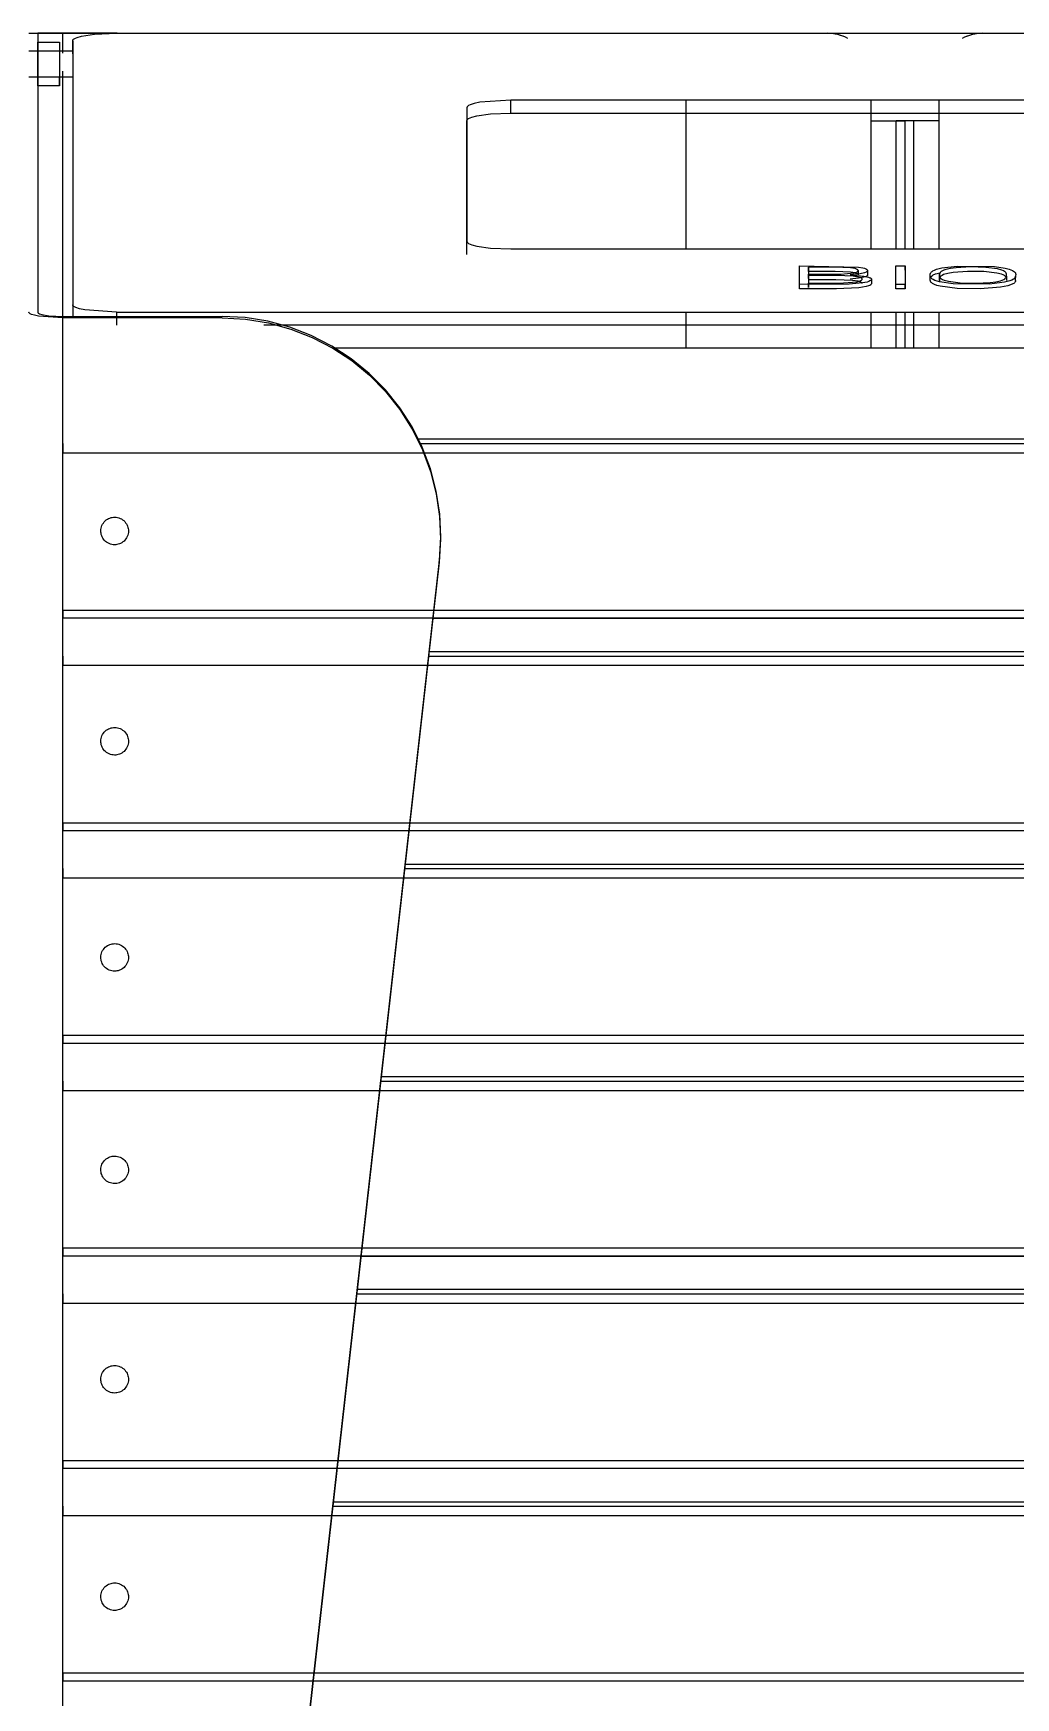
# Model space of a CAD drawing. Header units: millimetres. Extents: x 10366 to 28454, y 24552 to 29702.
# Drawn here: x 22935.5 to 23159.8, y 27905.5 to 28285.5 of the extents above; entities that cross this region are included whole.
import ezdxf

# ---------------------------------------------------------------- set-up
doc = ezdxf.new("R2010")
doc.units = ezdxf.units.MM
doc.header["$LTSCALE"] = 3
doc.layers.add('DomyÅ›lny', color=7, linetype='Continuous')

msp = doc.modelspace()

# ---------------------------------------------------------------- linework, layer by layer
at = {"layer": 'DomyÅ›lny'}
for p, q in [((22934.54, 28285.47), (22936.54, 28285.47)), ((22936.54, 28285.47), (22936.54, 28221.82)), ((22936.54, 28283.47), (22941.54, 28283.47)), ((22954.65, 28285.47), (22942.3, 28285.47)), ((22942.3, 28285.47), (23084.54, 28285.47)), ((22942.3, 28280.92), (22942.3, 28285.47)), ((22944.54, 28283.78), (22944.54, 28223.52)), ((22944.54, 28280.82), (22944.54, 28283.78)), ((22954.54, 28285.47), (23314.54, 28285.47)), ((22934.54, 28281.47), (22944.54, 28281.47)), ((22936.54, 28281.47), (22941.54, 28281.47)), ((22944.54, 28275.47), (22934.54, 28275.47)), ((22941.54, 28275.47), (22936.54, 28275.47)), ((22942.3, 28220.5), (22942.3, 28276.83)), ((22941.54, 28273.47), (22936.54, 28273.47)), ((23034.54, 28268.52), (23034.54, 28237.96)), ((23224.54, 28270.22), (23044.54, 28270.22)), ((23044.54, 28267.26), (23044.54, 28270.22)), ((23044.54, 28267.26), (23224.54, 28267.26)), ((23084.54, 28236.26), (23084.54, 28270.22)), ((23126.78, 28265.47), (23126.78, 28270.22)), ((23126.78, 28265.47), (23126.78, 28270.22)), ((23142.3, 28265.47), (23142.3, 28270.22)), ((23142.3, 28265.47), (23142.3, 28270.22)), ((23034.54, 28235.01), (23034.54, 28265.56)), ((23126.78, 28236.26), (23126.78, 28265.47)), ((23134.54, 28265.47), (23132.54, 28265.47)), ((23132.54, 28236.26), (23132.54, 28265.47)), ((23134.54, 28236.26), (23134.54, 28265.47)), ((23136.54, 28265.47), (23134.54, 28265.47)), ((23134.54, 28236.26), (23134.54, 28265.47)), ((23136.54, 28236.26), (23136.54, 28265.47)), ((23142.3, 28236.26), (23142.3, 28265.47)), ((23044.54, 28236.26), (23224.54, 28236.26)), ((23110.41, 28228.16), (23110.41, 28232.39)), ((23110.41, 28231.4), (23110.41, 28232.39)), ((23110.41, 28227.17), (23110.41, 28231.4)), ((23112.52, 28232.08), (23112.52, 28230.49)), ((23112.52, 28231.1), (23112.52, 28232.08)), ((23112.52, 28229.5), (23112.52, 28230.49)), ((23112.52, 28230.19), (23112.52, 28228.46)), ((23112.52, 28229.21), (23112.52, 28227.47)), ((23123.84, 28231.29), (23123.84, 28230.3)), ((23125.97, 28231.28), (23125.97, 28230.3)), ((23126.86, 28229.35), (23126.86, 28228.36)), ((23132.42, 28232.39), (23134.54, 28232.39)), ((23132.42, 28228.16), (23132.42, 28232.39)), ((23132.42, 28231.4), (23132.42, 28232.39)), ((23132.42, 28227.17), (23132.42, 28231.4)), ((23134.54, 28232.39), (23134.54, 28228.16)), ((23134.54, 28231.4), (23134.54, 28232.39)), ((23134.54, 28231.4), (23134.54, 28227.17)), ((23140.31, 28229.51), (23140.31, 28230.5)), ((23140.31, 28229.07), (23140.31, 28230.06)), ((23142.42, 28229.5), (23142.42, 28230.48)), ((23142.42, 28229.06), (23142.42, 28230.04)), ((23157.68, 28229.52), (23157.68, 28230.5)), ((23157.68, 28230.05), (23157.68, 28229.07)), ((23159.79, 28229.06), (23159.79, 28230.04)), ((23110.41, 28227.17), (23110.41, 28228.16)), ((23112.52, 28227.47), (23112.52, 28228.46)), ((23132.42, 28227.17), (23132.42, 28228.16)), ((23134.54, 28228.16), (23132.42, 28228.16)), ((23134.54, 28227.17), (23132.42, 28227.17)), ((23134.54, 28227.17), (23134.54, 28228.16)), ((22944.54, 28223.52), (22944.54, 28220.56)), ((22954.54, 28221.82), (23314.54, 28221.82)), ((22954.54, 28221.82), (22954.54, 28218.86)), ((23084.54, 28213.71), (23084.54, 28221.82)), ((23126.78, 28213.71), (23126.78, 28221.82)), ((23132.54, 28213.71), (23132.54, 28221.82)), ((23134.54, 28213.71), (23134.54, 28221.82)), ((23134.54, 28213.71), (23134.54, 28221.82)), ((23136.54, 28213.71), (23136.54, 28221.82)), ((23142.3, 28213.71), (23142.3, 28221.82)), ((22942.3, 28220.84), (22978.66, 28220.84)), ((22942.3, 27511.71), (22942.3, 28220.5)), ((22978.62, 28220.5), (22942.3, 28220.5)), ((23277.8, 28218.86), (22988.16, 28218.86)), ((23003.73, 28213.71), (23265.34, 28213.71)), ((23003.73, 28213.71), (23265.34, 28213.71)), ((23023.23, 28192.89), (23245.84, 28192.89)), ((23023.24, 28192.88), (23245.84, 28192.88)), ((23023.74, 28191.85), (23245.34, 28191.85)), ((22942.29, 28189.72), (23326.78, 28189.72)), ((22942.29, 28153.8), (22942.29, 28189.72)), ((22955.54, 27520.59), (23028.25, 28165.12)), ((23028.21, 28164.78), (22955.54, 27520.59)), ((23028.21, 28164.78), (23028.25, 28165.12)), ((22942.29, 28153.8), (23326.78, 28153.8)), ((23326.78, 28151.93), (22942.29, 28151.93)), ((23026.76, 28151.93), (23242.31, 28151.93)), ((23025.79, 28143.33), (23243.28, 28143.33)), ((23025.91, 28144.37), (23243.16, 28144.37)), ((23025.91, 28144.36), (23243.17, 28144.36)), ((22942.29, 28105.28), (22942.29, 28141.2)), ((22942.29, 28141.2), (23326.78, 28141.2)), ((22942.29, 28105.28), (23326.78, 28105.28)), ((23326.78, 28103.41), (22942.29, 28103.41)), ((23020.44, 28095.85), (23248.64, 28095.85)), ((23020.44, 28095.84), (23248.64, 28095.84)), ((22942.29, 28056.76), (22942.29, 28092.68)), ((22942.29, 28092.68), (23326.78, 28092.68)), ((23020.32, 28094.81), (23248.76, 28094.81)), ((22942.29, 28056.76), (23326.78, 28056.76)), ((23326.78, 28054.89), (22942.29, 28054.89)), ((23014.85, 28046.29), (23254.23, 28046.29)), ((23014.96, 28047.33), (23254.11, 28047.33)), ((23014.96, 28047.32), (23254.11, 28047.32)), ((22942.29, 28008.24), (22942.29, 28044.16)), ((22942.29, 28044.16), (23326.78, 28044.16)), ((22942.29, 28008.24), (23326.78, 28008.24)), ((23326.78, 28006.37), (22942.29, 28006.37)), ((23010.34, 28006.37), (23258.73, 28006.37)), ((23009.37, 27997.77), (23259.7, 27997.77)), ((23009.49, 27998.81), (23259.59, 27998.81)), ((23009.49, 27998.8), (23259.59, 27998.8)), ((22942.29, 27959.72), (22942.29, 27995.64)), ((22942.29, 27995.64), (23326.78, 27995.64)), ((22942.29, 27959.72), (23326.78, 27959.72)), ((23326.78, 27957.85), (22942.29, 27957.85)), ((23003.9, 27949.25), (23265.18, 27949.25)), ((23004.01, 27950.28), (23265.06, 27950.28)), ((23004.02, 27950.28), (23265.06, 27950.28)), ((22942.29, 27911.2), (22942.29, 27947.12)), ((22942.29, 27947.12), (23326.78, 27947.12)), ((22942.29, 27911.2), (23326.78, 27911.2)), ((23326.78, 27909.33), (22942.29, 27909.33))]:
    msp.add_line(p, q, dxfattribs=at)
for points in [[(22934.54, 28285.47, 0), (22934.54, 28285.47, 0), (22934.54, 28285.47, 0), (22934.54, 28285.47, 0), (22934.54, 28285.47, 0), (22934.54, 28285.47, 0), (22934.54, 28285.47, 0), (22934.54, 28285.47, 0), (22934.54, 28285.47, 0), (22934.54, 28285.47, 0), (22934.54, 28285.47, 0), (22934.55, 28285.47, 0), (22934.6, 28285.47, 0), (22935.11, 28285.47, 0), (22937.5, 28285.47, 0), (22942.3, 28285.47, 0)], [(22942.3, 28285.47, 0), (22936.54, 28285.47, 0)], [(22941.54, 28283.47, 0), (22941.54, 28283.47, 0), (22941.54, 28283.47, 0), (22941.54, 28283.47, 0), (22941.54, 28283.47, 0), (22941.54, 28283.47, 0), (22941.54, 28283.47, 0), (22941.54, 28283.47, 0), (22941.54, 28283.47, 0), (22941.54, 28283.47, 0), (22941.54, 28283.47, 0), (22941.54, 28283.47, 0), (22941.54, 28283.46, 0), (22941.54, 28283.41, 0), (22941.54, 28283.22, 0), (22941.54, 28282.42, 0), (22941.54, 28276.48, 0), (22941.54, 28273.5, 0), (22941.54, 28273.48, 0), (22941.54, 28273.47, 0), (22941.54, 28273.47, 0), (22941.54, 28273.47, 0), (22941.54, 28273.47, 0), (22941.54, 28273.47, 0), (22941.54, 28273.47, 0), (22941.54, 28273.47, 0), (22941.54, 28273.47, 0), (22941.54, 28273.47, 0), (22941.54, 28273.47, 0), (22941.54, 28273.47, 0), (22941.54, 28273.47, 0), (22941.54, 28273.47, 0), (22941.54, 28273.47, 0), (22941.54, 28273.47, 0), (22941.54, 28273.47, 0), (22941.54, 28273.47, 0), (22941.54, 28273.48, 0), (22941.54, 28273.49, 0), (22941.54, 28273.53, 0), (22941.54, 28273.72, 0), (22941.54, 28275.47, 0)], [(22944.54, 28283.78, 0), (22944.54, 28283.82, 0), (22944.55, 28283.86, 0), (22944.57, 28283.9, 0), (22944.59, 28283.95, 0), (22944.62, 28283.99, 0), (22944.65, 28284.03, 0), (22944.74, 28284.12, 0), (22944.85, 28284.2, 0), (22945.16, 28284.36, 0), (22945.54, 28284.52, 0), (22946.58, 28284.8, 0), (22949.48, 28285.24, 0), (22954.54, 28285.47, 0)], [(22941.54, 28281.47, 0), (22941.54, 28281.47, 0), (22941.54, 28281.47, 0), (22941.54, 28281.47, 0), (22941.54, 28281.47, 0), (22941.54, 28281.47, 0), (22941.54, 28281.47, 0), (22941.54, 28281.47, 0), (22941.54, 28281.47, 0), (22941.54, 28281.47, 0), (22941.54, 28281.47, 0), (22941.54, 28281.47, 0), (22941.54, 28281.45, 0), (22941.54, 28281.38, 0), (22941.54, 28281.1, 0), (22941.54, 28275.47, 0)], [(23044.54, 28270.22, 0), (23037.47, 28269.72, 0), (23036.17, 28269.45, 0), (23035.24, 28269.15, 0), (23034.92, 28268.99, 0), (23034.8, 28268.91, 0), (23034.7, 28268.83, 0), (23034.63, 28268.75, 0), (23034.6, 28268.71, 0), (23034.58, 28268.67, 0), (23034.56, 28268.63, 0), (23034.55, 28268.6, 0), (23034.54, 28268.56, 0), (23034.54, 28268.52, 0)], [(23034.54, 28265.56, 0), (23034.54, 28265.6, 0), (23034.55, 28265.64, 0), (23034.56, 28265.68, 0), (23034.58, 28265.72, 0), (23034.6, 28265.76, 0), (23034.63, 28265.79, 0), (23034.7, 28265.87, 0), (23034.8, 28265.95, 0), (23034.92, 28266.03, 0), (23035.24, 28266.19, 0), (23035.65, 28266.34, 0), (23036.77, 28266.63, 0), (23039.94, 28267.07, 0), (23044.54, 28267.26, 0)], [(23126.78, 28265.47, 0), (23134.54, 28265.47, 0)], [(23126.78, 28265.47, 0), (23132.54, 28265.47, 0)], [(23142.3, 28265.47, 0), (23134.54, 28265.47, 0)], [(23142.3, 28265.47, 0), (23136.54, 28265.47, 0)], [(23034.54, 28237.96, 0), (23034.54, 28237.92, 0), (23034.55, 28237.89, 0), (23034.56, 28237.85, 0), (23034.58, 28237.81, 0), (23034.6, 28237.77, 0), (23034.63, 28237.73, 0), (23034.7, 28237.65, 0), (23034.8, 28237.57, 0), (23034.92, 28237.49, 0), (23035.24, 28237.34, 0), (23035.65, 28237.18, 0), (23036.77, 28236.89, 0), (23039.94, 28236.45, 0), (23044.54, 28236.26, 0)], [(23110.41, 28232.39, 0), (23123.91, 28232.11, 0), (23124.88, 28231.93, 0), (23125.25, 28231.83, 0), (23125.55, 28231.72, 0), (23125.67, 28231.66, 0), (23125.76, 28231.6, 0), (23125.84, 28231.53, 0), (23125.88, 28231.5, 0), (23125.9, 28231.47, 0), (23125.93, 28231.43, 0), (23125.94, 28231.4, 0), (23125.96, 28231.36, 0), (23125.97, 28231.33, 0), (23125.97, 28231.29, 0), (23125.97, 28231.25, 0), (23125.96, 28231.23, 0), (23125.96, 28231.21, 0), (23125.94, 28231.18, 0), (23125.92, 28231.14, 0), (23125.89, 28231.11, 0), (23125.85, 28231.07, 0), (23125.76, 28231, 0), (23125.64, 28230.94, 0), (23125.31, 28230.81, 0), (23124.33, 28230.6, 0), (23122.02, 28230.36, 0)], [(23122.02, 28230.36, 0), (23125.14, 28230.07, 0), (23126.19, 28229.83, 0), (23126.53, 28229.69, 0), (23126.66, 28229.62, 0), (23126.76, 28229.55, 0), (23126.79, 28229.51, 0), (23126.82, 28229.47, 0), (23126.84, 28229.43, 0), (23126.85, 28229.42, 0), (23126.86, 28229.4, 0), (23126.86, 28229.38, 0), (23126.86, 28229.36, 0), (23126.86, 28229.32, 0), (23126.85, 28229.28, 0), (23126.84, 28229.24, 0), (23126.82, 28229.2, 0), (23126.8, 28229.16, 0), (23126.77, 28229.12, 0), (23126.73, 28229.09, 0), (23126.64, 28229.01, 0), (23126.53, 28228.94, 0), (23126.24, 28228.81, 0), (23125.86, 28228.69, 0), (23124.83, 28228.49, 0), (23121.82, 28228.22, 0), (23110.41, 28228.16, 0)], [(23112.52, 28230.49, 0), (23119.94, 28230.51, 0), (23122.84, 28230.77, 0), (23123.28, 28230.88, 0), (23123.45, 28230.94, 0), (23123.59, 28231, 0), (23123.7, 28231.07, 0), (23123.74, 28231.1, 0), (23123.78, 28231.14, 0), (23123.81, 28231.18, 0), (23123.82, 28231.19, 0), (23123.83, 28231.21, 0), (23123.83, 28231.23, 0), (23123.84, 28231.25, 0), (23123.84, 28231.27, 0), (23123.84, 28231.29, 0), (23123.84, 28231.31, 0), (23123.84, 28231.33, 0), (23123.83, 28231.35, 0), (23123.82, 28231.37, 0), (23123.81, 28231.41, 0), (23123.78, 28231.44, 0), (23123.75, 28231.48, 0), (23123.71, 28231.51, 0), (23123.6, 28231.58, 0), (23123.47, 28231.64, 0), (23123.12, 28231.75, 0), (23122.08, 28231.92, 0), (23118.57, 28232.08, 0), (23112.52, 28232.08, 0)], [(23123.84, 28230.3, 0), (23123.84, 28230.32, 0), (23123.84, 28230.34, 0), (23123.83, 28230.36, 0), (23123.83, 28230.38, 0), (23123.81, 28230.42, 0), (23123.78, 28230.46, 0), (23123.75, 28230.49, 0), (23123.71, 28230.53, 0), (23123.61, 28230.59, 0), (23123.48, 28230.65, 0), (23123.13, 28230.76, 0), (23122.08, 28230.93, 0), (23118.58, 28231.09, 0), (23112.52, 28231.1, 0)], [(23112.52, 28228.46, 0), (23120.47, 28228.48, 0), (23123.6, 28228.77, 0), (23124.1, 28228.88, 0), (23124.45, 28229.02, 0), (23124.58, 28229.09, 0), (23124.63, 28229.13, 0), (23124.67, 28229.16, 0), (23124.7, 28229.2, 0), (23124.73, 28229.24, 0), (23124.74, 28229.27, 0), (23124.74, 28229.29, 0), (23124.75, 28229.31, 0), (23124.75, 28229.33, 0), (23124.75, 28229.35, 0), (23124.75, 28229.37, 0), (23124.74, 28229.39, 0), (23124.74, 28229.41, 0), (23124.73, 28229.43, 0), (23124.72, 28229.45, 0), (23124.69, 28229.49, 0), (23124.65, 28229.53, 0), (23124.61, 28229.57, 0), (23124.49, 28229.64, 0), (23124.33, 28229.71, 0), (23123.92, 28229.83, 0), (23122.68, 28230.03, 0), (23118.88, 28230.19, 0), (23112.52, 28230.19, 0)], [(23124.75, 28228.36, 0), (23124.75, 28228.38, 0), (23124.75, 28228.4, 0), (23124.74, 28228.42, 0), (23124.73, 28228.44, 0), (23124.72, 28228.46, 0), (23124.7, 28228.5, 0), (23124.66, 28228.54, 0), (23124.62, 28228.57, 0), (23124.56, 28228.61, 0), (23124.43, 28228.68, 0), (23124.27, 28228.75, 0), (23123.83, 28228.87, 0), (23122.55, 28229.06, 0), (23118.73, 28229.21, 0), (23112.52, 28229.21, 0)], [(23125.97, 28230.3, 0), (23125.97, 28230.27, 0), (23125.96, 28230.25, 0), (23125.96, 28230.23, 0), (23125.95, 28230.21, 0), (23125.94, 28230.19, 0), (23125.92, 28230.16, 0), (23125.89, 28230.12, 0), (23125.84, 28230.08, 0), (23125.79, 28230.04, 0), (23125.67, 28229.97, 0), (23125.51, 28229.9, 0), (23125.1, 28229.77, 0), (23123.93, 28229.55, 0), (23122.02, 28229.38, 0)], [(23159.79, 28229.06, 0), (23159.79, 28228.99, 0), (23159.78, 28228.91, 0), (23159.75, 28228.85, 0), (23159.72, 28228.78, 0), (23159.68, 28228.71, 0), (23159.63, 28228.64, 0), (23159.5, 28228.51, 0), (23159.34, 28228.39, 0), (23159.14, 28228.27, 0), (23158.63, 28228.04, 0), (23157.98, 28227.83, 0), (23156.31, 28227.49, 0), (23151.65, 28227.13, 0), (23146.44, 28227.22, 0), (23142.53, 28227.74, 0), (23141.82, 28227.93, 0), (23141.25, 28228.14, 0), (23140.81, 28228.37, 0), (23140.64, 28228.49, 0), (23140.51, 28228.61, 0), (23140.45, 28228.67, 0), (23140.41, 28228.74, 0), (23140.37, 28228.81, 0), (23140.34, 28228.87, 0), (23140.32, 28228.94, 0), (23140.31, 28229.01, 0), (23140.31, 28229.08, 0), (23140.31, 28229.58, 0), (23140.32, 28229.65, 0), (23140.35, 28229.72, 0), (23140.38, 28229.79, 0), (23140.42, 28229.85, 0), (23140.47, 28229.92, 0), (23140.6, 28230.05, 0), (23140.77, 28230.17, 0), (23140.97, 28230.3, 0), (23141.5, 28230.53, 0), (23142.53, 28230.83, 0)], [(23157.68, 28229.52, 0), (23157.68, 28229.57, 0), (23157.67, 28229.62, 0), (23157.66, 28229.68, 0), (23157.64, 28229.73, 0), (23157.62, 28229.78, 0), (23157.55, 28229.88, 0), (23157.47, 28229.98, 0), (23157.36, 28230.07, 0), (23157.24, 28230.16, 0), (23156.92, 28230.33, 0), (23156.52, 28230.48, 0), (23155.47, 28230.75, 0), (23152.55, 28231.08, 0), (23148.78, 28231.13, 0), (23145.56, 28230.9, 0), (23144.3, 28230.67, 0), (23143.34, 28230.39, 0), (23142.99, 28230.22, 0), (23142.84, 28230.13, 0), (23142.72, 28230.04, 0), (23142.62, 28229.95, 0), (23142.54, 28229.85, 0), (23142.48, 28229.75, 0), (23142.45, 28229.7, 0), (23142.44, 28229.65, 0), (23142.43, 28229.59, 0), (23142.42, 28229.54, 0), (23142.42, 28229.17, 0), (23142.42, 28229.07, 0), (23142.42, 28229.02, 0), (23142.43, 28228.96, 0), (23142.44, 28228.9, 0), (23142.46, 28228.84, 0), (23142.49, 28228.79, 0), (23142.53, 28228.73, 0)], [(23126.86, 28228.36, 0), (23126.86, 28228.33, 0), (23126.86, 28228.3, 0), (23126.85, 28228.28, 0), (23126.84, 28228.25, 0), (23126.83, 28228.22, 0), (23126.79, 28228.17, 0), (23126.75, 28228.11, 0), (23126.69, 28228.06, 0), (23126.62, 28228.01, 0), (23126.45, 28227.92, 0), (23126.23, 28227.83, 0), (23125.66, 28227.66, 0), (23123.98, 28227.39, 0), (23118.86, 28227.17, 0), (23110.41, 28227.17, 0)], [(22942.3, 28220.5, 0), (22936.73, 28220.9, 0), (22935.79, 28221.1, 0), (22935.1, 28221.32, 0), (22934.86, 28221.44, 0), (22934.76, 28221.51, 0), (22934.68, 28221.57, 0), (22934.62, 28221.63, 0), (22934.59, 28221.66, 0), (22934.57, 28221.69, 0), (22934.56, 28221.72, 0), (22934.55, 28221.76, 0), (22934.54, 28221.79, 0), (22934.54, 28221.82, 0)], [(22936.54, 28221.82, 0), (22936.54, 28221.8, 0), (22936.55, 28221.77, 0), (22936.56, 28221.75, 0), (22936.57, 28221.72, 0), (22936.59, 28221.69, 0), (22936.63, 28221.64, 0), (22936.69, 28221.6, 0), (22936.76, 28221.55, 0), (22936.95, 28221.46, 0), (22937.48, 28221.28, 0), (22939.05, 28221.01, 0), (22942.3, 28220.84, 0)], [(22954.54, 28221.82, 0), (22947.34, 28222.34, 0), (22946.12, 28222.6, 0), (22945.24, 28222.89, 0), (22944.93, 28223.05, 0), (22944.81, 28223.12, 0), (22944.71, 28223.21, 0), (22944.63, 28223.28, 0), (22944.6, 28223.32, 0), (22944.58, 28223.36, 0), (22944.56, 28223.4, 0), (22944.55, 28223.44, 0), (22944.54, 28223.48, 0), (22944.54, 28223.52, 0)], [(22978.62, 28220.5, 0), (22983.96, 28220.21, 0), (22989.21, 28219.36, 0), (22994.33, 28217.96, 0), (22999.22, 28216.04, 0), (23003.89, 28213.62, 0), (23008.23, 28210.75, 0), (23012.26, 28207.43, 0), (23015.91, 28203.73, 0), (23019.2, 28199.59, 0), (23022.05, 28195.11, 0), (23024.4, 28190.38, 0), (23026.24, 28185.44, 0), (23027.54, 28180.37, 0), (23028.3, 28175.21, 0), (23028.53, 28170.01, 0), (23028.21, 28164.78, 0)], [(23028.25, 28165.12, 0), (23028.57, 28170.45, 0), (23028.32, 28175.74, 0), (23027.52, 28180.98, 0), (23026.19, 28186.06, 0), (23024.33, 28190.97, 0), (23022, 28195.62, 0), (23019.18, 28200.01, 0), (23015.94, 28204.07, 0), (23012.23, 28207.83, 0), (23008.12, 28211.2, 0), (23003.69, 28214.09, 0), (22999, 28216.5, 0), (22994.1, 28218.39, 0), (22989.05, 28219.74, 0), (22983.91, 28220.56, 0), (22978.66, 28220.84, 0)], [(22942.29, 28191.85, 0), (22942.29, 28191.82, 0), (22942.29, 28191.72, 0), (22942.29, 28191.29, 0), (22942.29, 28189.72, 0)], [(22942.29, 28153.8, 0), (22942.29, 28152.41, 0), (22942.29, 28152.03, 0), (22942.29, 28151.94, 0), (22942.29, 28151.93, 0), (22942.29, 28151.93, 0), (22942.29, 28151.93, 0), (22942.29, 28151.93, 0), (22942.29, 28151.93, 0), (22942.29, 28151.93, 0), (22942.29, 28151.93, 0), (22942.29, 28151.93, 0), (22942.29, 28151.93, 0), (22942.29, 28151.93, 0), (22942.29, 28151.93, 0), (22942.29, 28151.93, 0), (22942.29, 28151.93, 0), (22942.29, 28151.93, 0), (22942.29, 28151.93, 0), (22942.29, 28151.93, 0), (22942.29, 28151.93, 0), (22942.29, 28151.93, 0), (22942.29, 28151.93, 0)], [(22942.29, 28143.33, 0), (22942.29, 28143.3, 0), (22942.29, 28143.2, 0), (22942.29, 28142.77, 0), (22942.29, 28141.2, 0)], [(22942.29, 28105.28, 0), (22942.29, 28103.89, 0), (22942.29, 28103.51, 0), (22942.29, 28103.42, 0), (22942.29, 28103.41, 0), (22942.29, 28103.41, 0), (22942.29, 28103.41, 0), (22942.29, 28103.41, 0), (22942.29, 28103.41, 0), (22942.29, 28103.41, 0), (22942.29, 28103.41, 0), (22942.29, 28103.41, 0), (22942.29, 28103.41, 0), (22942.29, 28103.41, 0), (22942.29, 28103.41, 0), (22942.29, 28103.41, 0), (22942.29, 28103.41, 0), (22942.29, 28103.41, 0), (22942.29, 28103.41, 0), (22942.29, 28103.41, 0), (22942.29, 28103.41, 0), (22942.29, 28103.41, 0), (22942.29, 28103.41, 0)], [(22942.29, 28094.81, 0), (22942.29, 28094.78, 0), (22942.29, 28094.68, 0), (22942.29, 28094.25, 0), (22942.29, 28092.68, 0)], [(22942.29, 28056.76, 0), (22942.29, 28055.37, 0), (22942.29, 28054.99, 0), (22942.29, 28054.9, 0), (22942.29, 28054.89, 0), (22942.29, 28054.89, 0), (22942.29, 28054.89, 0), (22942.29, 28054.89, 0), (22942.29, 28054.89, 0), (22942.29, 28054.89, 0), (22942.29, 28054.89, 0), (22942.29, 28054.89, 0), (22942.29, 28054.89, 0), (22942.29, 28054.89, 0), (22942.29, 28054.89, 0), (22942.29, 28054.89, 0), (22942.29, 28054.89, 0), (22942.29, 28054.89, 0), (22942.29, 28054.89, 0), (22942.29, 28054.89, 0), (22942.29, 28054.89, 0), (22942.29, 28054.89, 0), (22942.29, 28054.89, 0)], [(22942.29, 28046.29, 0), (22942.29, 28046.26, 0), (22942.29, 28046.16, 0), (22942.29, 28045.73, 0), (22942.29, 28044.16, 0)], [(22942.29, 28008.24, 0), (22942.29, 28006.85, 0), (22942.29, 28006.47, 0), (22942.29, 28006.38, 0), (22942.29, 28006.37, 0), (22942.29, 28006.37, 0), (22942.29, 28006.37, 0), (22942.29, 28006.37, 0), (22942.29, 28006.37, 0), (22942.29, 28006.37, 0), (22942.29, 28006.37, 0), (22942.29, 28006.37, 0), (22942.29, 28006.37, 0), (22942.29, 28006.37, 0), (22942.29, 28006.37, 0), (22942.29, 28006.37, 0), (22942.29, 28006.37, 0), (22942.29, 28006.37, 0), (22942.29, 28006.37, 0), (22942.29, 28006.37, 0), (22942.29, 28006.37, 0), (22942.29, 28006.37, 0), (22942.29, 28006.37, 0)], [(22942.29, 27997.77, 0), (22942.29, 27997.74, 0), (22942.29, 27997.64, 0), (22942.29, 27997.21, 0), (22942.29, 27995.64, 0)], [(22942.29, 27959.72, 0), (22942.29, 27958.33, 0), (22942.29, 27957.95, 0), (22942.29, 27957.86, 0), (22942.29, 27957.85, 0), (22942.29, 27957.85, 0), (22942.29, 27957.85, 0), (22942.29, 27957.85, 0), (22942.29, 27957.85, 0), (22942.29, 27957.85, 0), (22942.29, 27957.85, 0), (22942.29, 27957.85, 0), (22942.29, 27957.85, 0), (22942.29, 27957.85, 0), (22942.29, 27957.85, 0), (22942.29, 27957.85, 0), (22942.29, 27957.85, 0), (22942.29, 27957.85, 0), (22942.29, 27957.85, 0), (22942.29, 27957.85, 0), (22942.29, 27957.85, 0), (22942.29, 27957.85, 0), (22942.29, 27957.85, 0)], [(22942.29, 27949.25, 0), (22942.29, 27949.22, 0), (22942.29, 27949.12, 0), (22942.29, 27948.69, 0), (22942.29, 27947.12, 0)], [(22942.29, 27911.2, 0), (22942.29, 27909.81, 0), (22942.29, 27909.43, 0), (22942.29, 27909.34, 0), (22942.29, 27909.33, 0), (22942.29, 27909.33, 0), (22942.29, 27909.33, 0), (22942.29, 27909.33, 0), (22942.29, 27909.33, 0), (22942.29, 27909.33, 0), (22942.29, 27909.33, 0), (22942.29, 27909.33, 0), (22942.29, 27909.33, 0), (22942.29, 27909.33, 0), (22942.29, 27909.33, 0), (22942.29, 27909.33, 0), (22942.29, 27909.33, 0), (22942.29, 27909.33, 0), (22942.29, 27909.33, 0), (22942.29, 27909.33, 0), (22942.29, 27909.33, 0), (22942.29, 27909.33, 0), (22942.29, 27909.33, 0)]]:
    msp.add_polyline3d(points, dxfattribs=at)
for points in [[(22936.54, 28278.47, 0), (22936.54, 28282.01, 0), (22936.54, 28283.12, 0), (22936.54, 28283.39, 0), (22936.54, 28283.45, 0), (22936.54, 28283.47, 0), (22936.54, 28283.47, 0), (22936.54, 28283.47, 0), (22936.54, 28283.47, 0), (22936.54, 28283.47, 0), (22936.54, 28283.47, 0), (22936.54, 28283.47, 0), (22936.54, 28283.47, 0), (22936.54, 28283.47, 0), (22936.54, 28283.47, 0), (22936.54, 28283.47, 0), (22936.54, 28283.47, 0), (22936.54, 28283.47, 0), (22936.54, 28283.47, 0), (22936.54, 28283.47, 0), (22936.54, 28283.47, 0), (22936.54, 28283.47, 0), (22936.54, 28283.47, 0), (22936.54, 28283.47, 0), (22936.54, 28283.47, 0), (22936.54, 28283.47, 0), (22936.54, 28283.46, 0), (22936.54, 28283.44, 0), (22936.54, 28283.33, 0), (22936.54, 28282.86, 0), (22936.54, 28274.23, 0), (22936.54, 28273.47, 0), (22936.54, 28273.47, 0), (22936.54, 28273.47, 0), (22936.54, 28273.47, 0), (22936.54, 28273.47, 0), (22936.54, 28273.47, 0), (22936.54, 28273.47, 0), (22936.54, 28273.47, 0), (22936.54, 28273.47, 0), (22936.54, 28273.47, 0), (22936.54, 28273.47, 0), (22936.54, 28273.47, 0), (22936.54, 28273.47, 0), (22936.54, 28273.47, 0), (22936.54, 28273.47, 0), (22936.54, 28273.47, 0), (22936.54, 28273.47, 0), (22936.54, 28273.47, 0), (22936.54, 28273.47, 0), (22936.54, 28273.48, 0), (22936.54, 28273.51, 0), (22936.54, 28273.62, 0), (22936.54, 28274.09, 0)], [(23159.79, 28230.04, 0), (23159.79, 28229.98, 0), (23159.78, 28229.92, 0), (23159.77, 28229.87, 0), (23159.74, 28229.81, 0), (23159.72, 28229.75, 0), (23159.64, 28229.64, 0), (23159.54, 28229.54, 0), (23159.42, 28229.43, 0), (23159.27, 28229.33, 0), (23158.9, 28229.14, 0), (23158.43, 28228.96, 0), (23157.23, 28228.64, 0), (23153.85, 28228.22, 0), (23145.49, 28228.28, 0), (23142.42, 28228.75, 0), (23141.35, 28229.08, 0), (23140.96, 28229.26, 0), (23140.66, 28229.46, 0), (23140.54, 28229.56, 0), (23140.45, 28229.66, 0), (23140.38, 28229.77, 0), (23140.35, 28229.83, 0), (23140.33, 28229.88, 0), (23140.32, 28229.94, 0), (23140.31, 28230, 0), (23140.31, 28230.06, 0), (23140.31, 28230.46, 0), (23140.31, 28230.57, 0), (23140.32, 28230.63, 0), (23140.34, 28230.68, 0), (23140.36, 28230.74, 0), (23140.39, 28230.8, 0), (23140.47, 28230.91, 0), (23140.58, 28231.01, 0), (23140.71, 28231.12, 0), (23140.86, 28231.22, 0), (23141.25, 28231.41, 0), (23141.74, 28231.6, 0), (23142.97, 28231.91, 0), (23146.42, 28232.34, 0), (23154.94, 28232.23, 0), (23157.41, 28231.86, 0), (23158.34, 28231.61, 0), (23159.05, 28231.33, 0), (23159.32, 28231.18, 0), (23159.53, 28231.02, 0), (23159.61, 28230.94, 0), (23159.68, 28230.86, 0), (23159.73, 28230.77, 0), (23159.77, 28230.68, 0), (23159.79, 28230.59, 0), (23159.8, 28230.51, 0)], [(23157.68, 28230.5, 0), (23157.68, 28230.55, 0), (23157.67, 28230.6, 0), (23157.66, 28230.65, 0), (23157.64, 28230.7, 0), (23157.62, 28230.75, 0), (23157.57, 28230.85, 0), (23157.49, 28230.94, 0), (23157.39, 28231.03, 0), (23157.28, 28231.12, 0), (23156.99, 28231.28, 0), (23156.63, 28231.43, 0), (23155.68, 28231.69, 0), (23153.01, 28232.04, 0), (23149.48, 28232.13, 0), (23146.24, 28231.96, 0), (23144.93, 28231.78, 0), (23143.85, 28231.54, 0), (23143.42, 28231.4, 0), (23143.06, 28231.25, 0), (23142.79, 28231.08, 0), (23142.68, 28230.99, 0), (23142.59, 28230.9, 0), (23142.52, 28230.81, 0), (23142.47, 28230.71, 0), (23142.45, 28230.66, 0), (23142.43, 28230.61, 0), (23142.42, 28230.56, 0), (23142.42, 28230.51, 0), (23142.42, 28230.17, 0), (23142.42, 28229.99, 0), (23142.43, 28229.94, 0), (23142.44, 28229.89, 0), (23142.46, 28229.84, 0), (23142.48, 28229.79, 0), (23142.54, 28229.7, 0), (23142.62, 28229.61, 0), (23142.71, 28229.52, 0), (23142.83, 28229.43, 0), (23143.12, 28229.27, 0), (23143.49, 28229.12, 0), (23144.45, 28228.86, 0), (23147.13, 28228.5, 0), (23150.67, 28228.41, 0), (23153.96, 28228.58, 0), (23155.25, 28228.76, 0), (23156.3, 28229, 0), (23156.72, 28229.14, 0), (23157.06, 28229.3, 0), (23157.33, 28229.46, 0), (23157.43, 28229.55, 0), (23157.52, 28229.64, 0), (23157.59, 28229.73, 0), (23157.64, 28229.83, 0), (23157.66, 28229.88, 0), (23157.67, 28229.93, 0), (23157.68, 28229.98, 0), (23157.68, 28230.03, 0)], [(22951, 28171.34, 0), (22950.96, 28171.62, 0), (22950.95, 28171.91, 0), (22950.97, 28172.21, 0), (22951.02, 28172.51, 0), (22951.1, 28172.82, 0), (22951.21, 28173.12, 0), (22951.36, 28173.41, 0), (22951.53, 28173.68, 0), (22951.73, 28173.94, 0), (22951.96, 28174.17, 0), (22952.21, 28174.38, 0), (22952.47, 28174.55, 0), (22952.74, 28174.7, 0), (22953.02, 28174.82, 0), (22953.3, 28174.91, 0), (22953.57, 28174.97, 0), (22953.85, 28175, 0), (22954.15, 28175.01, 0), (22954.45, 28174.99, 0), (22954.75, 28174.94, 0), (22955.06, 28174.86, 0), (22955.36, 28174.75, 0), (22955.65, 28174.61, 0), (22955.92, 28174.43, 0), (22956.18, 28174.23, 0), (22956.41, 28174.01, 0), (22956.62, 28173.76, 0), (22956.79, 28173.5, 0), (22956.94, 28173.23, 0), (22957.06, 28172.95, 0), (22957.15, 28172.67, 0), (22957.21, 28172.4, 0), (22957.24, 28172.12, 0), (22957.25, 28171.82, 0), (22957.24, 28171.52, 0), (22957.19, 28171.22, 0), (22957.11, 28170.92, 0), (22956.99, 28170.62, 0), (22956.85, 28170.33, 0), (22956.68, 28170.05, 0), (22956.47, 28169.8, 0), (22956.25, 28169.56, 0), (22956, 28169.36, 0), (22955.74, 28169.18, 0), (22955.47, 28169.03, 0), (22955.19, 28168.92, 0), (22954.91, 28168.83, 0), (22954.64, 28168.77, 0), (22954.35, 28168.73, 0), (22954.06, 28168.72, 0), (22953.76, 28168.74, 0), (22953.46, 28168.79, 0), (22953.15, 28168.87, 0), (22952.85, 28168.98, 0), (22952.56, 28169.13, 0), (22952.28, 28169.3, 0), (22952.03, 28169.5, 0), (22951.8, 28169.73, 0), (22951.59, 28169.97, 0), (22951.41, 28170.23, 0), (22951.27, 28170.5, 0), (22951.15, 28170.78, 0), (22951.06, 28171.06, 0)], [(22951, 28123.33, 0), (22950.96, 28123.61, 0), (22950.95, 28123.91, 0), (22950.97, 28124.21, 0), (22951.02, 28124.51, 0), (22951.1, 28124.82, 0), (22951.21, 28125.11, 0), (22951.36, 28125.4, 0), (22951.53, 28125.68, 0), (22951.73, 28125.93, 0), (22951.96, 28126.17, 0), (22952.21, 28126.37, 0), (22952.47, 28126.55, 0), (22952.74, 28126.7, 0), (22953.02, 28126.81, 0), (22953.3, 28126.9, 0), (22953.57, 28126.96, 0), (22953.85, 28127, 0), (22954.15, 28127.01, 0), (22954.45, 28126.99, 0), (22954.75, 28126.94, 0), (22955.06, 28126.86, 0), (22955.36, 28126.75, 0), (22955.65, 28126.6, 0), (22955.92, 28126.43, 0), (22956.18, 28126.23, 0), (22956.41, 28126, 0), (22956.62, 28125.76, 0), (22956.79, 28125.5, 0), (22956.94, 28125.23, 0), (22957.06, 28124.95, 0), (22957.15, 28124.67, 0), (22957.21, 28124.39, 0), (22957.24, 28124.11, 0), (22957.25, 28123.82, 0), (22957.24, 28123.52, 0), (22957.19, 28123.22, 0), (22957.11, 28122.91, 0), (22956.99, 28122.61, 0), (22956.85, 28122.32, 0), (22956.68, 28122.05, 0), (22956.47, 28121.79, 0), (22956.25, 28121.56, 0), (22956, 28121.35, 0), (22955.74, 28121.18, 0), (22955.47, 28121.03, 0), (22955.19, 28120.91, 0), (22954.91, 28120.83, 0), (22954.64, 28120.77, 0), (22954.35, 28120.73, 0), (22954.06, 28120.72, 0), (22953.76, 28120.74, 0), (22953.46, 28120.79, 0), (22953.15, 28120.87, 0), (22952.85, 28120.98, 0), (22952.56, 28121.12, 0), (22952.28, 28121.3, 0), (22952.03, 28121.5, 0), (22951.8, 28121.72, 0), (22951.59, 28121.97, 0), (22951.41, 28122.23, 0), (22951.27, 28122.5, 0), (22951.15, 28122.78, 0), (22951.06, 28123.06, 0)], [(22951, 28074, 0), (22950.96, 28074.28, 0), (22950.95, 28074.57, 0), (22950.97, 28074.87, 0), (22951.02, 28075.17, 0), (22951.1, 28075.48, 0), (22951.21, 28075.78, 0), (22951.36, 28076.07, 0), (22951.53, 28076.34, 0), (22951.73, 28076.6, 0), (22951.96, 28076.83, 0), (22952.21, 28077.03, 0), (22952.47, 28077.21, 0), (22952.74, 28077.36, 0), (22953.02, 28077.48, 0), (22953.3, 28077.56, 0), (22953.57, 28077.62, 0), (22953.85, 28077.66, 0), (22954.15, 28077.67, 0), (22954.45, 28077.65, 0), (22954.75, 28077.6, 0), (22955.06, 28077.52, 0), (22955.36, 28077.41, 0), (22955.65, 28077.27, 0), (22955.92, 28077.09, 0), (22956.18, 28076.89, 0), (22956.41, 28076.67, 0), (22956.62, 28076.42, 0), (22956.79, 28076.16, 0), (22956.94, 28075.89, 0), (22957.06, 28075.61, 0), (22957.15, 28075.33, 0), (22957.21, 28075.06, 0), (22957.24, 28074.78, 0), (22957.25, 28074.48, 0), (22957.24, 28074.18, 0), (22957.19, 28073.88, 0), (22957.11, 28073.57, 0), (22956.99, 28073.27, 0), (22956.85, 28072.98, 0), (22956.68, 28072.71, 0), (22956.47, 28072.45, 0), (22956.25, 28072.22, 0), (22956, 28072.02, 0), (22955.74, 28071.84, 0), (22955.47, 28071.69, 0), (22955.19, 28071.58, 0), (22954.91, 28071.49, 0), (22954.64, 28071.43, 0), (22954.35, 28071.39, 0), (22954.06, 28071.38, 0), (22953.76, 28071.4, 0), (22953.46, 28071.45, 0), (22953.15, 28071.53, 0), (22952.85, 28071.64, 0), (22952.56, 28071.79, 0), (22952.28, 28071.96, 0), (22952.03, 28072.16, 0), (22951.8, 28072.39, 0), (22951.59, 28072.63, 0), (22951.41, 28072.89, 0), (22951.27, 28073.16, 0), (22951.15, 28073.44, 0), (22951.06, 28073.72, 0)], [(22951, 28025.52, 0), (22950.96, 28025.8, 0), (22950.95, 28026.09, 0), (22950.97, 28026.39, 0), (22951.02, 28026.69, 0), (22951.1, 28027, 0), (22951.21, 28027.3, 0), (22951.36, 28027.59, 0), (22951.53, 28027.86, 0), (22951.73, 28028.12, 0), (22951.96, 28028.35, 0), (22952.21, 28028.56, 0), (22952.47, 28028.73, 0), (22952.74, 28028.88, 0), (22953.02, 28029, 0), (22953.3, 28029.09, 0), (22953.57, 28029.15, 0), (22953.85, 28029.18, 0), (22954.15, 28029.19, 0), (22954.45, 28029.17, 0), (22954.75, 28029.12, 0), (22955.06, 28029.04, 0), (22955.36, 28028.93, 0), (22955.65, 28028.79, 0), (22955.92, 28028.61, 0), (22956.18, 28028.41, 0), (22956.41, 28028.19, 0), (22956.62, 28027.94, 0), (22956.79, 28027.68, 0), (22956.94, 28027.41, 0), (22957.06, 28027.13, 0), (22957.15, 28026.85, 0), (22957.21, 28026.58, 0), (22957.24, 28026.3, 0), (22957.25, 28026.01, 0), (22957.24, 28025.7, 0), (22957.19, 28025.4, 0), (22957.11, 28025.1, 0), (22956.99, 28024.8, 0), (22956.85, 28024.51, 0), (22956.68, 28024.23, 0), (22956.47, 28023.98, 0), (22956.25, 28023.74, 0), (22956, 28023.54, 0), (22955.74, 28023.36, 0), (22955.47, 28023.21, 0), (22955.19, 28023.1, 0), (22954.91, 28023.01, 0), (22954.64, 28022.95, 0), (22954.35, 28022.91, 0), (22954.06, 28022.9, 0), (22953.76, 28022.92, 0), (22953.46, 28022.97, 0), (22953.15, 28023.05, 0), (22952.85, 28023.16, 0), (22952.56, 28023.31, 0), (22952.28, 28023.48, 0), (22952.03, 28023.68, 0), (22951.8, 28023.91, 0), (22951.59, 28024.15, 0), (22951.41, 28024.41, 0), (22951.27, 28024.68, 0), (22951.15, 28024.96, 0), (22951.06, 28025.24, 0)], [(22951, 27977.7, 0), (22950.96, 27977.98, 0), (22950.95, 27978.27, 0), (22950.97, 27978.57, 0), (22951.02, 27978.88, 0), (22951.1, 27979.18, 0), (22951.21, 27979.48, 0), (22951.36, 27979.77, 0), (22951.53, 27980.05, 0), (22951.73, 27980.3, 0), (22951.96, 27980.53, 0), (22952.21, 27980.74, 0), (22952.47, 27980.92, 0), (22952.74, 27981.06, 0), (22953.02, 27981.18, 0), (22953.3, 27981.27, 0), (22953.57, 27981.33, 0), (22953.85, 27981.36, 0), (22954.15, 27981.37, 0), (22954.45, 27981.35, 0), (22954.75, 27981.31, 0), (22955.06, 27981.23, 0), (22955.36, 27981.11, 0), (22955.65, 27980.97, 0), (22955.92, 27980.8, 0), (22956.18, 27980.59, 0), (22956.41, 27980.37, 0), (22956.62, 27980.12, 0), (22956.79, 27979.86, 0), (22956.94, 27979.59, 0), (22957.06, 27979.32, 0), (22957.15, 27979.04, 0), (22957.21, 27978.76, 0), (22957.24, 27978.48, 0), (22957.25, 27978.19, 0), (22957.24, 27977.89, 0), (22957.19, 27977.58, 0), (22957.11, 27977.28, 0), (22956.99, 27976.98, 0), (22956.85, 27976.69, 0), (22956.68, 27976.41, 0), (22956.47, 27976.16, 0), (22956.25, 27975.93, 0), (22956, 27975.72, 0), (22955.74, 27975.54, 0), (22955.47, 27975.4, 0), (22955.19, 27975.28, 0), (22954.91, 27975.19, 0), (22954.64, 27975.13, 0), (22954.35, 27975.1, 0), (22954.06, 27975.09, 0), (22953.76, 27975.11, 0), (22953.46, 27975.15, 0), (22953.15, 27975.23, 0), (22952.85, 27975.35, 0), (22952.56, 27975.49, 0), (22952.28, 27975.66, 0), (22952.03, 27975.87, 0), (22951.8, 27976.09, 0), (22951.59, 27976.34, 0), (22951.41, 27976.6, 0), (22951.27, 27976.87, 0), (22951.15, 27977.14, 0), (22951.06, 27977.42, 0)], [(22951, 27928.07, 0), (22950.96, 27928.35, 0), (22950.95, 27928.65, 0), (22950.97, 27928.95, 0), (22951.02, 27929.25, 0), (22951.1, 27929.56, 0), (22951.21, 27929.86, 0), (22951.36, 27930.15, 0), (22951.53, 27930.42, 0), (22951.73, 27930.68, 0), (22951.96, 27930.91, 0), (22952.21, 27931.11, 0), (22952.47, 27931.29, 0), (22952.74, 27931.44, 0), (22953.02, 27931.55, 0), (22953.3, 27931.64, 0), (22953.57, 27931.7, 0), (22953.85, 27931.74, 0), (22954.15, 27931.75, 0), (22954.45, 27931.73, 0), (22954.75, 27931.68, 0), (22955.06, 27931.6, 0), (22955.36, 27931.49, 0), (22955.65, 27931.34, 0), (22955.92, 27931.17, 0), (22956.18, 27930.97, 0), (22956.41, 27930.74, 0), (22956.62, 27930.5, 0), (22956.79, 27930.24, 0), (22956.94, 27929.97, 0), (22957.06, 27929.69, 0), (22957.15, 27929.41, 0), (22957.21, 27929.13, 0), (22957.24, 27928.85, 0), (22957.25, 27928.56, 0), (22957.24, 27928.26, 0), (22957.19, 27927.96, 0), (22957.11, 27927.65, 0), (22956.99, 27927.35, 0), (22956.85, 27927.06, 0), (22956.68, 27926.79, 0), (22956.47, 27926.53, 0), (22956.25, 27926.3, 0), (22956, 27926.1, 0), (22955.74, 27925.92, 0), (22955.47, 27925.77, 0), (22955.19, 27925.65, 0), (22954.91, 27925.57, 0), (22954.64, 27925.51, 0), (22954.35, 27925.47, 0), (22954.06, 27925.46, 0), (22953.76, 27925.48, 0), (22953.46, 27925.53, 0), (22953.15, 27925.61, 0), (22952.85, 27925.72, 0), (22952.56, 27925.86, 0), (22952.28, 27926.04, 0), (22952.03, 27926.24, 0), (22951.8, 27926.46, 0), (22951.59, 27926.71, 0), (22951.41, 27926.97, 0), (22951.27, 27927.24, 0), (22951.15, 27927.52, 0), (22951.06, 27927.8, 0)]]:
    msp.add_polyline3d(points, close=True, dxfattribs=at)
for centre, start, end in [((23116.78, 28275.47), 61.7333, 90), ((23116.78, 28275.47), 67.9164, 90), ((23152.3, 28275.47), 90, 118.1338), ((23152.3, 28275.47), 90, 111.9445)]:
    msp.add_arc(centre, 10, start, end, dxfattribs=at)

doc.saveas('drawing.dxf')
